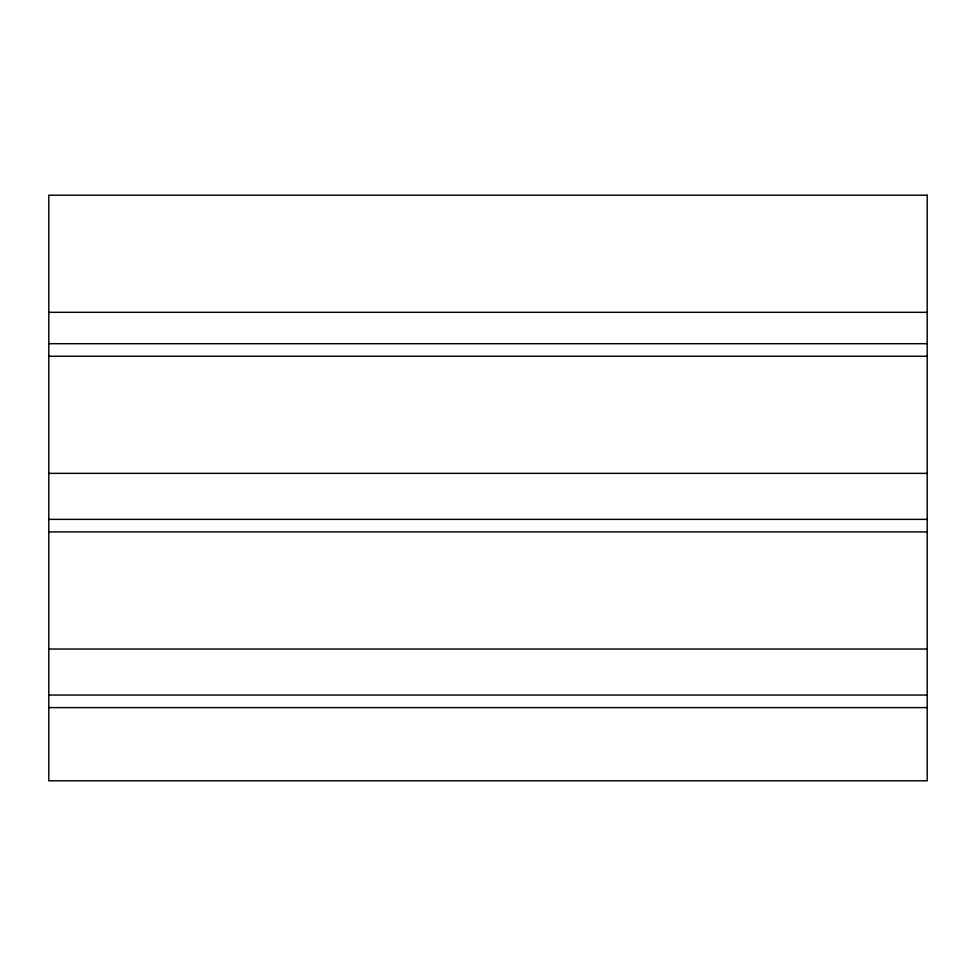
<?xml version="1.0" encoding="UTF-8"?>
<svg xmlns="http://www.w3.org/2000/svg" width="976" height="976" viewBox="0 0 976 976"><rect width="100%" height="100%" fill="white"/><g stroke="black" fill="none" stroke-linecap="round" stroke-linejoin="round"><path stroke-width="1.46" d="M48.8 312.32L927.2 312.32M48.8 343.686L927.2 343.686M48.8 356.24L927.2 356.24M48.8 473.36L927.2 473.36M48.8 519.366L927.2 519.366M48.8 531.92L927.2 531.92M48.8 649.04L927.2 649.04M48.8 695.046L927.2 695.046M48.8 707.6L927.2 707.6M927.2 195.2L48.8 195.2L48.8 780.8L927.2 780.8L927.2 195.2"/></g></svg>
